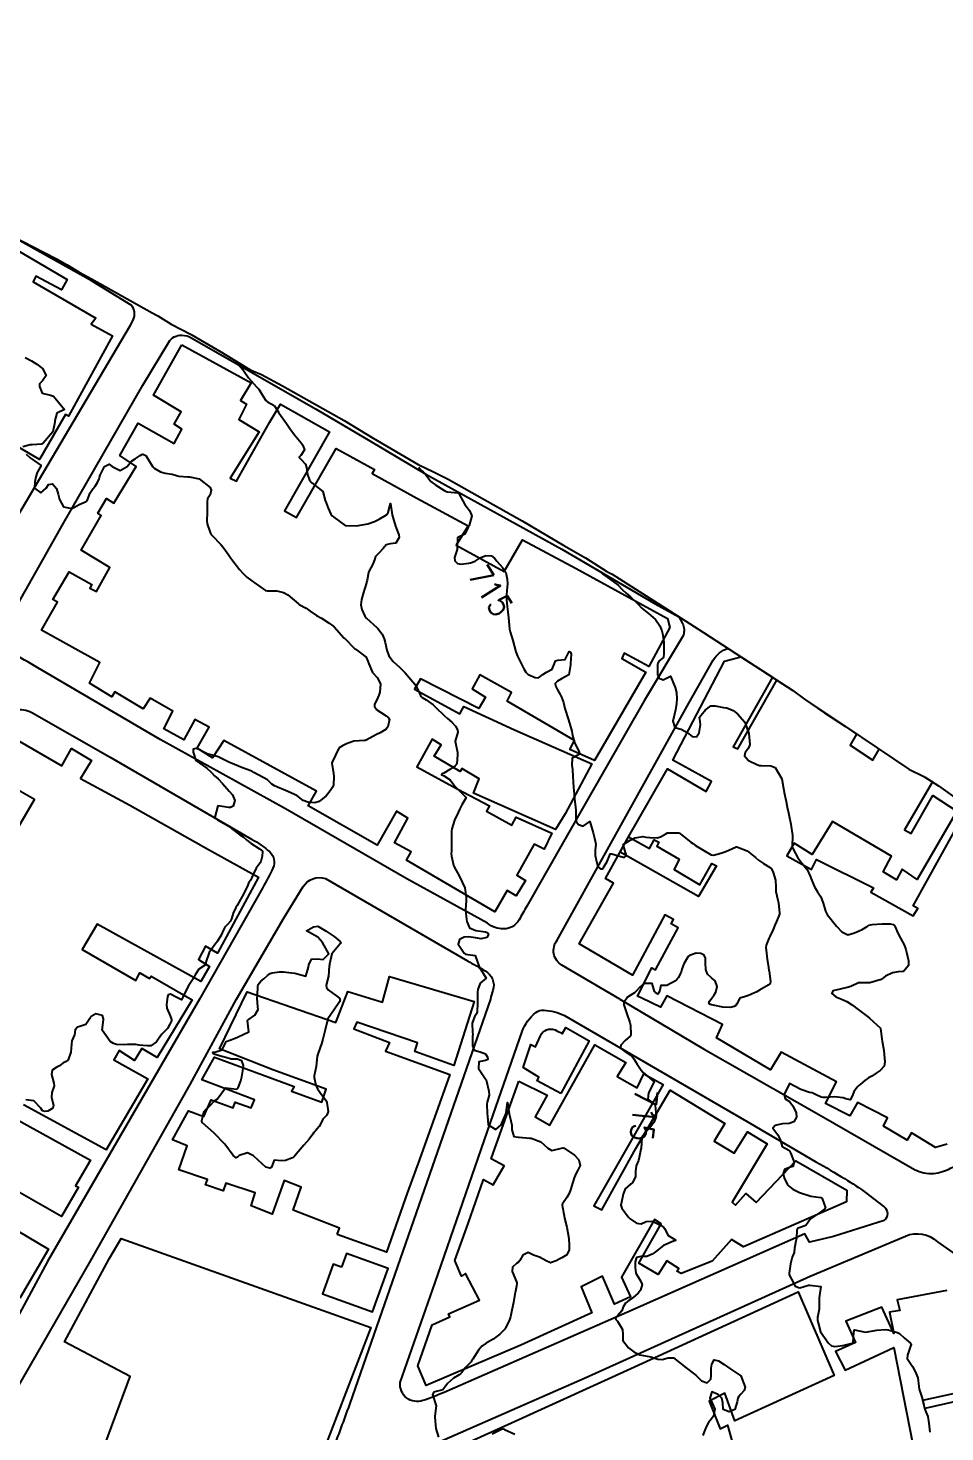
# Model space of a CAD drawing. Header units: metres. Extents: x 298520 to 308411, y 7433745 to 7450750.
# Drawn here: x 306506.3 to 306668.8, y 7435673.1 to 7435922.2 of the extents above; entities that cross this region are included whole.
import ezdxf
from ezdxf.enums import TextEntityAlignment as Align

# ---------------------------------------------------------------- set-up
doc = ezdxf.new("R2010")
doc.units = ezdxf.units.M
doc.header["$LTSCALE"] = 10
for name, color, linetype in [('Area', 45, 'Continuous'), ('Cotas', 45, 'Continuous'), ('Curvas de Nivel 1m', 11, 'Continuous'), ('Curvas de Nivel 5m', 15, 'Continuous'), ('Edificações', 30, 'Continuous'), ('Vias Primárias', 230, 'Continuous')]:
    doc.layers.add(name, color=color, linetype=linetype)
doc.styles.add('Style-STANDARD', font='STANDARD.shx')

msp = doc.modelspace()

# ---------------------------------------------------------------- linework, layer by layer
at = {"layer": 'Area'}
msp.add_polyline3d([(306500.09, 7435887.05, 721.27), (306509.01, 7435882.46, 720.81), (306511.43, 7435881.21, 717.26), (306513.19, 7435880.25, 719.62), (306515.31, 7435878.92, 716.85), (306517.48, 7435877.72, 716.87), (306528.26, 7435871.72, 716.61), (306529.29, 7435871.2, 716.63), (306531.62, 7435869.72, 716.41), (306535.16, 7435867.84, 723.99), (306536.89, 7435866.85, 723.97), (306540.42, 7435864.78, 723.87), (306545, 7435862.04, 720.22), (306545.96, 7435861.49, 716.5), (306547.67, 7435860.76, 716.54), (306551.38, 7435858.78, 716.12), (306562.31, 7435852.62, 715.74), (306567.46, 7435849.5, 715.79), (306575.44, 7435844.78, 721.74), (306578.17, 7435843.53, 715.41), (306580.78, 7435842.22, 719.04), (306593.89, 7435834.79, 714.88), (306601.24, 7435830.43, 717.99), (306605.08, 7435828.26, 716.24), (306608.92, 7435825.81, 719.19), (306609.82, 7435825.36, 719.08), (306622.75, 7435817.13, 713.85), (306626.06, 7435814.99, 713.85), (306641.9, 7435804.69, 720.99), (306643.94, 7435803.15, 713.53), (306646.29, 7435801.55, 713.69), (306651.24, 7435798.29, 719.95), (306662.47, 7435790.72, 717.9), (306665.14, 7435789.42, 717.81), (306667.7, 7435787.79, 716.6), (306671.83, 7435784.82, 716.35)], dxfattribs=at)
at = {"layer": 'Curvas de Nivel 1m', "flags": 128}
for points, elevation in [([(306505.71, 7435863.77), (306506.83, 7435863.21), (306507.82, 7435862.62), (306508.81, 7435861.85), (306509.46, 7435860.6), (306508.78, 7435859.66), (306508.28, 7435859.12), (306508.27, 7435858.62), (306508.76, 7435857.43), (306510.22, 7435857.12), (306510.75, 7435856.9), (306511.04, 7435856.58), (306512.72, 7435854.56), (306511.37, 7435853.92), (306511.01, 7435852.58), (306510.98, 7435852.29), (306510.67, 7435850.58), (306508.95, 7435848.61), (306508.8, 7435848.46), (306508.65, 7435848.4), (306506.99, 7435848.28), (306506.65, 7435848.27), (306505.34, 7435847.94)], 717), ([(306543.15, 7435863.03), (306544.35, 7435861.67), (306544.55, 7435861.31), (306545.37, 7435860.16), (306546.78, 7435858.6), (306547.2, 7435858.15), (306547.88, 7435857.01), (306548.44, 7435856.13), (306548.74, 7435855.93), (306549.88, 7435855.26), (306550.64, 7435854.1), (306550.67, 7435854.05), (306550.72, 7435853.99), (306552.07, 7435852.09), (306552.69, 7435851.2), (306553.5, 7435850.07), (306554.66, 7435848.62), (306554.9, 7435848.31), (306555.06, 7435848.05), (306555.3, 7435847.4), (306554.63, 7435846.37), (306554.44, 7435846.24), (306554.32, 7435846.06), (306554.62, 7435845.73), (306555.44, 7435844.88), (306555.69, 7435844.04), (306555.77, 7435843.21), (306556.14, 7435842.04), (306556.58, 7435841.52), (306558.55, 7435840.01), (306558.96, 7435838.43), (306559.1, 7435838), (306559.48, 7435837.04), (306559.94, 7435835.99), (306560.19, 7435835.68), (306560.5, 7435835.43), (306562.48, 7435833.96), (306564.48, 7435833.94), (306566.49, 7435834.29), (306567.68, 7435834.71), (306568.49, 7435835.09), (306569.8, 7435835.87), (306570.1, 7435836.27), (306570.53, 7435837.86), (306570.82, 7435835.86), (306570.91, 7435835.44), (306571.44, 7435833.85), (306572.01, 7435832.31), (306572.07, 7435831.84), (306571.48, 7435830.82), (306570.45, 7435830.7), (306569.74, 7435830.57), (306569.2, 7435829.88), (306568.42, 7435829.01), (306567.87, 7435828.45), (306567.69, 7435827.9), (306567.32, 7435826.98), (306566.74, 7435825.91), (306566.64, 7435825.65), (306566.37, 7435824.29), (306566.29, 7435823.91), (306566.27, 7435823.82), (306565.68, 7435821.92), (306565.4, 7435820.85), (306565.29, 7435819.93), (306565.45, 7435819.07), (306566, 7435817.91), (306566.29, 7435817.53), (306568.08, 7435815.89), (306568.26, 7435815.73), (306569.07, 7435814.7), (306569.4, 7435813.87), (306569.56, 7435813.2), (306569.86, 7435811.87), (306570.21, 7435810.87), (306571, 7435809.85), (306572.18, 7435808.76), (306573.11, 7435807.83), (306574.16, 7435806.68), (306574.82, 7435805.81), (306575.3, 7435804.97), (306575.87, 7435803.79), (306575.96, 7435803.63), (306576.12, 7435803.46), (306576.86, 7435803.04), (306578.11, 7435802.17), (306578.5, 7435801.77), (306580.08, 7435800.19), (306580.63, 7435799.74), (306581.42, 7435799.08), (306582.06, 7435798.38), (306582.42, 7435797.72), (306582.45, 7435797.32), (306582.02, 7435795.72), (306582.4, 7435793.72), (306582.42, 7435793.3), (306582.27, 7435791.72), (306582.18, 7435791.52), (306581.98, 7435791.35), (306581.02, 7435790.68), (306579.96, 7435790.03), (306579.76, 7435789.95), (306579.59, 7435789.75), (306579.95, 7435789.6), (306581.09, 7435788.88), (306581.93, 7435787.72), (306583.9, 7435785.78), (306583.94, 7435785.7), (306583.9, 7435785.6), (306583.16, 7435784.43), (306582.84, 7435783.71), (306582.55, 7435783.04), (306581.86, 7435781.72), (306581.42, 7435780.15), (306581.34, 7435779.73), (306581.32, 7435779.22), (306581.33, 7435777.73), (306581.32, 7435776.2), (306581.31, 7435775.73), (306581.35, 7435775.3), (306581.68, 7435773.72), (306581.7, 7435773.66), (306581.76, 7435773.51), (306582.75, 7435771.71), (306583.71, 7435769.7), (306583.95, 7435767.95), (306583.96, 7435767.7), (306583.94, 7435767.44), (306583.84, 7435765.7), (306584.01, 7435764.06), (306584.05, 7435763.69), (306584.52, 7435762.57), (306585.63, 7435762.13), (306587.4, 7435761.87), (306587.62, 7435761.77), (306587.78, 7435761.65), (306587.89, 7435761.38), (306587.61, 7435760.85), (306586.61, 7435760.66), (306585.61, 7435760.84), (306584.33, 7435760.97), (306583.61, 7435760.93), (306582.77, 7435760.54), (306582.54, 7435759.71), (306583.58, 7435758.08), (306583.81, 7435757.93), (306585.57, 7435757.67), (306586.27, 7435755.66), (306587.52, 7435753.65), (306586.42, 7435752.76), (306586, 7435751.67), (306585.98, 7435751.18), (306585.96, 7435749.67), (306585.93, 7435749.21), (306585.87, 7435747.67), (306585.79, 7435747.32), (306585.44, 7435746.8), (306584.99, 7435745.68), (306585.07, 7435744.01), (306585.12, 7435743.67), (306585.09, 7435743.36), (306585.05, 7435741.68), (306585.37, 7435740.87), (306586.43, 7435740.6), (306587.36, 7435740.21), (306587.75, 7435739.65), (306587.8, 7435739.2), (306587.35, 7435739.03), (306586.19, 7435738.82), (306586.16, 7435737.66), (306587.32, 7435735.87), (306587.48, 7435735.65), (306587.57, 7435735.39), (306587.98, 7435733.64), (306588.02, 7435732.89), (306587.69, 7435731.65), (306587.62, 7435731.29), (306587.69, 7435729.65), (306587.7, 7435729.17), (306587.85, 7435727.64), (306589.2, 7435726.83), (306590.18, 7435727.62), (306590.89, 7435729.27), (306591, 7435729.6), (306591.04, 7435729.8), (306591.26, 7435731.6), (306591.6, 7435729.6), (306591.69, 7435729.14), (306592.03, 7435727.59), (306592.07, 7435726.73), (306592.37, 7435725.59), (306593.19, 7435725.43), (306593.35, 7435725.42), (306595.19, 7435725.3), (306595.48, 7435725.26), (306597.18, 7435724.63), (306598.43, 7435723.52), (306599.16, 7435723.11), (306600.86, 7435723.48), (306601.06, 7435723.58), (306601.16, 7435723.57), (306601.32, 7435723.48), (306603.15, 7435722.23), (306603.92, 7435721.45), (306604.14, 7435720.44), (306603.71, 7435719.45), (306603.48, 7435719.09), (306603.1, 7435718.22), (306602.91, 7435717.65), (306602.85, 7435717.46), (306602.45, 7435716.09), (306602.22, 7435715.47), (306601.81, 7435714.72), (306601.04, 7435713.61), (306600.99, 7435713.53), (306600.98, 7435713.48), (306600.98, 7435713.41), (306601.04, 7435713), (306601.31, 7435711.48), (306601.39, 7435711.1), (306601.78, 7435709.47), (306602, 7435708.46), (306602.14, 7435707.47), (306602.22, 7435706.21), (306602.19, 7435705.47), (306601.82, 7435704.59), (306600.93, 7435704.02), (306600.55, 7435703.86), (306599.93, 7435703.49), (306598.92, 7435703.15), (306598.16, 7435703.52), (306596.93, 7435704.16), (306595.91, 7435704.51), (306594.94, 7435704.96), (306593.97, 7435704.54), (306593.46, 7435703.57), (306593.23, 7435703.27), (306592.92, 7435703.08), (306592.14, 7435702.36), (306592.1, 7435701.59), (306592.88, 7435699.8), (306592.95, 7435699.58), (306592.96, 7435699.49), (306592.87, 7435698.99), (306592.62, 7435697.82), (306592.58, 7435697.58), (306592.31, 7435696.11), (306592.21, 7435695.59), (306591.97, 7435694.43), (306591.79, 7435693.59), (306591.55, 7435692.84), (306590.94, 7435691.6), (306590.88, 7435691.5), (306590.78, 7435691.36), (306589.91, 7435690.47), (306588.75, 7435689.63), (306587.47, 7435688.91), (306586.74, 7435688.35), (306586.16, 7435687.66), (306585.11, 7435686.07), (306584.88, 7435685.68), (306584.81, 7435685.57), (306584.71, 7435685.46), (306583.8, 7435684.59), (306583.17, 7435683.7), (306582.94, 7435683.43), (306582.68, 7435683.26), (306581.71, 7435682.67), (306580.66, 7435681.72), (306579.79, 7435680.59), (306578.64, 7435680.32), (306578.2, 7435680.19), (306577.99, 7435679.76), (306578.61, 7435677.75), (306578.38, 7435675.96), (306578.38, 7435675.75), (306578.56, 7435673.75), (306579.02, 7435672.22)], 716), ([(306505.89, 7435846.64), (306506.62, 7435846), (306508.6, 7435844.61), (306507.84, 7435843.37), (306507.63, 7435842.62), (306507.44, 7435841.75), (306507.41, 7435840.62), (306508.54, 7435839.77), (306509.47, 7435840.6), (306509.87, 7435841.28), (306510.57, 7435841.39), (306511.32, 7435840.57), (306511.6, 7435839.51), (306511.8, 7435838.57), (306512.51, 7435837.31), (306514.02, 7435837.02), (306514.51, 7435837.21), (306515.34, 7435837.7), (306516.53, 7435838.23), (306516.71, 7435838.33), (306516.79, 7435838.51), (306517.25, 7435839.8), (306517.76, 7435840.5), (306518.12, 7435840.93), (306518.57, 7435841.61), (306518.83, 7435842.23), (306518.9, 7435842.49), (306519.03, 7435842.93), (306519.83, 7435844.47), (306520.61, 7435844.84), (306521.17, 7435844.45), (306522.6, 7435843.76), (306523.82, 7435844.42), (306524.61, 7435845.37), (306525.24, 7435845.78), (306526.13, 7435846.39), (306526.41, 7435846.6), (306526.63, 7435846.66), (306527.11, 7435846.39), (306527.94, 7435845.04), (306528.35, 7435844.37), (306528.6, 7435844.15), (306529.75, 7435843.51), (306530.59, 7435843.28), (306531.81, 7435843.11), (306532.59, 7435842.85), (306533, 7435842.73), (306534.59, 7435842.62), (306534.9, 7435842.61), (306536.58, 7435842.27), (306538.56, 7435840.7), (306538.75, 7435840.25), (306538.54, 7435839.43), (306538.08, 7435838.72), (306538.04, 7435838.25), (306538.03, 7435836.74), (306538, 7435836.26), (306537.94, 7435834.8), (306538.01, 7435834.25), (306538.47, 7435832.92), (306538.69, 7435832.47), (306538.86, 7435832.24), (306540.44, 7435830.61), (306540.77, 7435830.22), (306541.75, 7435828.87), (306542.23, 7435828.2), (306542.41, 7435827.95), (306543.73, 7435826.19), (306544.38, 7435825.45), (306545.04, 7435824.84), (306545.92, 7435824.16), (306546.18, 7435823.97), (306546.36, 7435823.84), (306547.35, 7435823.14), (306548.35, 7435822.47), (306548.63, 7435822.41), (306550.35, 7435822.36), (306551.56, 7435822.09), (306552.34, 7435821.65), (306554.18, 7435820.06), (306554.31, 7435819.97), (306555.56, 7435819.3), (306556.3, 7435818.76), (306557.41, 7435818.02), (306558.29, 7435817.51), (306559.62, 7435816.64), (306560.27, 7435816.2), (306560.53, 7435815.98), (306562.24, 7435814.06), (306562.34, 7435813.96), (306564.22, 7435812.08), (306564.31, 7435812.02), (306564.49, 7435811.94), (306566.2, 7435810.59), (306566.53, 7435809.91), (306566.66, 7435809.43), (306567.35, 7435807.9), (306568.16, 7435806.98), (306568.75, 7435805.88), (306568.63, 7435804.39), (306568.47, 7435803.88), (306568.11, 7435803.02), (306567.71, 7435802.29), (306567.68, 7435801.89), (306568.09, 7435801.29), (306569.73, 7435800.22), (306570.07, 7435799.98), (306570.2, 7435799.86), (306570.35, 7435799.58), (306570.06, 7435798.26), (306569.75, 7435797.86), (306568.71, 7435797.22), (306568.04, 7435796.88), (306567.38, 7435796.55), (306566.21, 7435795.91), (306566.08, 7435795.85), (306566.02, 7435795.83), (306565.93, 7435795.82), (306564.02, 7435795.69), (306562.73, 7435795.24), (306562.01, 7435794.91), (306561.44, 7435794.53), (306561.1, 7435793.97), (306560.77, 7435793.2), (306560.16, 7435791.98), (306560.14, 7435791.82), (306560.44, 7435789.98), (306560.46, 7435789.47), (306560.4, 7435787.98), (306560.29, 7435787.62), (306559.92, 7435787.09), (306559.46, 7435786.44), (306559.1, 7435785.99), (306557.89, 7435784.99), (306557.13, 7435784.78), (306555.89, 7435784.9), (306555.04, 7435785.18), (306553.9, 7435786.06), (306551.92, 7435786.98), (306550.47, 7435787.54), (306549.93, 7435787.77), (306549.48, 7435788.11), (306548.69, 7435788.87), (306547.94, 7435789.29), (306546.31, 7435790.15), (306545.96, 7435790.36), (306545.6, 7435790.52), (306543.97, 7435791.09), (306542.44, 7435791.73), (306541.98, 7435791.94), (306541.41, 7435792.21), (306539.99, 7435792.92), (306538.95, 7435793.2), (306537.99, 7435793.45), (306536.42, 7435794.27), (306536, 7435794.4), (306535.53, 7435794.28), (306535.51, 7435793.79), (306535.98, 7435792.27), (306537.96, 7435790.95), (306538.74, 7435790.24), (306539.3, 7435789.58), (306539.94, 7435789.04), (306540.75, 7435788.21), (306541.91, 7435786.84), (306542.53, 7435786.19), (306542.89, 7435785.19), (306542.63, 7435784.19), (306542.15, 7435783.93), (306541.88, 7435783.93), (306539.88, 7435784.22), (306539.36, 7435782.23), (306539.86, 7435781.73), (306540.92, 7435781.14), (306541.84, 7435780.62), (306542.35, 7435780.19), (306543.82, 7435779.12), (306544.4, 7435778.76), (306545.05, 7435778.16), (306545.8, 7435777.55), (306547.32, 7435776.6), (306547.79, 7435776.28), (306547.85, 7435776.13), (306547.77, 7435775.3), (306547.54, 7435774.36), (306547.41, 7435774.13), (306546.69, 7435773.2), (306546.2, 7435772.15), (306546.08, 7435771.81), (306545.73, 7435771.1), (306545.37, 7435770.5), (306545.2, 7435770.16), (306544.8, 7435769.26), (306544.23, 7435768.17), (306543.68, 7435767.21), (306543.31, 7435766.55), (306543.12, 7435766.19), (306542.65, 7435765.2), (306542.32, 7435764.19), (306542.12, 7435763.71), (306541.63, 7435763.21), (306541.15, 7435762.69), (306540.91, 7435762.21), (306540.51, 7435761.31), (306539.84, 7435760.22), (306539.74, 7435760.07), (306539.59, 7435759.91), (306538.36, 7435758.24), (306537.79, 7435756.48), (306537.78, 7435756.25), (306537.75, 7435756.05), (306537.55, 7435755.91), (306536.54, 7435755.26), (306535.87, 7435754.27), (306535.76, 7435754.02), (306535.52, 7435753.55), (306534.73, 7435752.28), (306534.27, 7435751.51), (306533.72, 7435750.3), (306533.47, 7435749.8), (306532.54, 7435750.31), (306531.48, 7435750.85), (306531.07, 7435750.73), (306530.96, 7435750.33), (306530.78, 7435749.01), (306530.87, 7435748.33), (306531.44, 7435746.98), (306531.71, 7435746.32), (306531.67, 7435746.08), (306531.42, 7435745.52), (306530.99, 7435744.75), (306530.57, 7435744.33), (306529.98, 7435743.75), (306529.39, 7435742.87), (306529.05, 7435742.35), (306528.05, 7435741.68), (306527.37, 7435741.65), (306525.96, 7435741.79), (306525.38, 7435741.88), (306523.89, 7435741.9), (306523.37, 7435741.83), (306521.91, 7435741.9), (306521.38, 7435742.07), (306520.83, 7435742.45), (306519.4, 7435744.46), (306519.65, 7435746.24), (306519.63, 7435746.46), (306519.44, 7435747.04), (306518.27, 7435747.31), (306517.44, 7435746.88), (306517.27, 7435746.66), (306517.2, 7435746.49), (306516.51, 7435745.41), (306515.41, 7435745.06), (306514.99, 7435744.94), (306514.63, 7435744.52), (306514.46, 7435743.59), (306514.04, 7435742.53), (306513.94, 7435741.96), (306513.86, 7435740.53), (306513.34, 7435739.17), (306513.01, 7435738.87), (306512.4, 7435738.55), (306511.8, 7435738.09), (306511.33, 7435737.89), (306510.55, 7435737.34), (306510.39, 7435736.57), (306510.82, 7435735.04), (306510.85, 7435734.56), (306510.45, 7435733.39), (306510.41, 7435732.57), (306510.75, 7435731.05), (306510.64, 7435730.57), (306509.75, 7435730.06), (306509.23, 7435729.99), (306508.79, 7435730.15), (306508.5, 7435730.59), (306507.25, 7435731.91), (306505.83, 7435732.05)], 717), ([(306607.6, 7435825.94), (306607.8, 7435825.71), (306608.14, 7435825.41), (306608.38, 7435825.22), (306608.94, 7435824.84), (306610.88, 7435823.38), (306611.62, 7435822.63), (306612.35, 7435821.96), (306613.11, 7435821.35), (306614.33, 7435820.15), (306615.09, 7435819.33), (306615.76, 7435818.77), (306616.3, 7435818.38), (306617.5, 7435817.3), (306618.28, 7435816.17), (306618.64, 7435815.29), (306618.75, 7435814.79), (306618.98, 7435813.28), (306619.02, 7435812.49), (306619.02, 7435811.28), (306618.95, 7435810.54), (306618.2, 7435809.98), (306617.93, 7435809.56), (306617.88, 7435809.29), (306617.89, 7435807.58), (306617.93, 7435807.29), (306618.17, 7435806.9), (306618.88, 7435806.57), (306620.17, 7435807.27), (306620.99, 7435805.26), (306621.25, 7435804.37), (306621.3, 7435803.25), (306621.25, 7435802.39), (306621.07, 7435801.26), (306620.87, 7435800.48), (306620.62, 7435799.26), (306620.93, 7435798.12), (306622.06, 7435797.84), (306623.11, 7435797.23), (306624.04, 7435796.53), (306624.78, 7435796.47), (306625.24, 7435797.2), (306625.48, 7435798.61), (306625.42, 7435799.2), (306625.31, 7435799.97), (306626.1, 7435800.94), (306626.24, 7435801.05), (306626.36, 7435801.19), (306627.33, 7435801.96), (306628.11, 7435801.99), (306629.56, 7435801.7), (306630.11, 7435801.62), (306630.49, 7435801.53), (306631.27, 7435801.13), (306632.09, 7435800.57), (306633.38, 7435799.11), (306634.05, 7435797.1), (306634.27, 7435795.1), (306634.02, 7435794.45), (306633.42, 7435793.69), (306633.31, 7435793.11), (306633.99, 7435792.26), (306635.52, 7435791.56), (306635.99, 7435791.4), (306636.28, 7435791.37), (306637.99, 7435791.32), (306638.73, 7435791.04), (306639.95, 7435789.03), (306640.21, 7435787.3), (306640.26, 7435787.03), (306640.34, 7435786.61), (306640.67, 7435785.02), (306640.89, 7435784.02), (306641.11, 7435783.01), (306641.25, 7435782.38), (306641.52, 7435781.01), (306641.83, 7435779), (306641.77, 7435777), (306641.81, 7435776.8), (306642.75, 7435774.99), (306643.77, 7435773.74), (306644.4, 7435772.97), (306644.96, 7435771.75), (306645.24, 7435770.97), (306645.73, 7435769.86), (306646.28, 7435768.95), (306646.83, 7435768.07), (306647.25, 7435766.94), (306647.67, 7435765.54), (306647.97, 7435764.93), (306649.64, 7435762.91), (306650.59, 7435761.86), (306651.63, 7435761.34), (306652.82, 7435761.68), (306653.63, 7435762.03), (306654.19, 7435762.3), (306655.08, 7435762.85), (306655.43, 7435763.05), (306655.65, 7435763.13), (306655.97, 7435763.16), (306657.65, 7435763.29), (306659.13, 7435763.31), (306659.65, 7435763.19), (306659.88, 7435763.02), (306660.02, 7435762.78), (306660.5, 7435761.65), (306660.96, 7435760.77), (306661.61, 7435759.58), (306661.93, 7435758.76), (306662.06, 7435758.28), (306662.38, 7435756.75), (306662.39, 7435755.92), (306661.54, 7435754.9), (306661.44, 7435754.86), (306660.56, 7435754.77), (306659.54, 7435754.59), (306658.34, 7435754), (306657.53, 7435753.45), (306655.52, 7435752.84), (306653.52, 7435752.86), (306652.19, 7435752.2), (306651.51, 7435751.99), (306650.29, 7435751.68), (306649.51, 7435751.54), (306648.98, 7435751.44), (306648.78, 7435750.92), (306649.49, 7435750.37), (306650.37, 7435750.02), (306651.48, 7435749.54), (306652.49, 7435748.87), (306653.47, 7435748.11), (306655.11, 7435746.84), (306655.45, 7435746.56), (306657.42, 7435744.81), (306657.67, 7435742.81), (306657.72, 7435742.49), (306657.99, 7435740.8), (306658.09, 7435740.09), (306658.21, 7435738.8), (306658.09, 7435738.05), (306657.34, 7435737.26), (306656.67, 7435736.82), (306655.86, 7435736.3), (306655.32, 7435735.95), (306654.67, 7435735.49), (306653.86, 7435734.85), (306653.56, 7435734.6), (306653.3, 7435734.33), (306652.69, 7435733.47), (306652.47, 7435732.87), (306652.05, 7435732.1), (306651.28, 7435732.26), (306650.8, 7435732.41), (306649.28, 7435732.59), (306647.72, 7435732.49), (306647.28, 7435732.46), (306646.88, 7435732.54), (306646.03, 7435732.95), (306645.53, 7435733.2), (306645.29, 7435733.29), (306644.86, 7435733.39), (306643.29, 7435733.9), (306641.3, 7435735), (306640.35, 7435733.01), (306640.52, 7435732.26), (306641.27, 7435731.77), (306641.9, 7435730.99), (306642.45, 7435729.78), (306642.55, 7435728.99), (306642.06, 7435728.16), (306641.22, 7435727.88), (306640.03, 7435727.83), (306639.22, 7435727.66), (306638.74, 7435727.51), (306638.32, 7435727.04), (306639.2, 7435725.86), (306639.61, 7435725.02), (306639.98, 7435723.82), (306641.16, 7435723.12), (306641.3, 7435723), (306641.49, 7435722.67), (306642.14, 7435720.99), (306641.85, 7435720.27), (306641.13, 7435720.01), (306640.42, 7435719.71), (306640.14, 7435719.01), (306640.34, 7435718.25), (306640.92, 7435717), (306641.09, 7435716.79), (306641.87, 7435716.2), (306643.07, 7435715.61), (306645.06, 7435714.96), (306646.84, 7435714.72), (306647.06, 7435714.55), (306647.67, 7435712.92), (306647.41, 7435712.55), (306647.04, 7435712.33), (306645.02, 7435710.96), (306644.21, 7435709.77), (306643, 7435709.36), (306642.72, 7435709.26), (306642.59, 7435708.98), (306642.51, 7435707.45), (306642.41, 7435706.99), (306642.2, 7435705.75), (306642.1, 7435704.99), (306641.79, 7435704.14), (306641.49, 7435702.99), (306641.2, 7435701.3), (306641.25, 7435701), (306641.62, 7435700.27), (306642.29, 7435698.99), (306642.74, 7435698.85), (306642.87, 7435698.8), (306643.1, 7435698.74), (306643.87, 7435698.97), (306644.67, 7435699.17), (306644.88, 7435699.16), (306646.87, 7435698.93), (306646.53, 7435696.93), (306646.55, 7435696.64), (306646.55, 7435694.93), (306646.28, 7435693.47), (306646.26, 7435692.94), (306646.35, 7435692.49), (306646.78, 7435690.93), (306648.22, 7435688.92), (306648.75, 7435688.41), (306649.34, 7435688.31), (306650.75, 7435688.5), (306652.4, 7435688.87), (306652.57, 7435689.05), (306652.67, 7435690.86), (306652.79, 7435691.26), (306654.78, 7435690.84), (306656.79, 7435691.18), (306658.24, 7435691.35), (306658.79, 7435691.28), (306660.44, 7435690.77), (306660.78, 7435690.59), (306661.71, 7435689.81), (306662.75, 7435688.88), (306662.84, 7435688.74), (306662.85, 7435688.64), (306662.75, 7435688.34), (306662.24, 7435686.75), (306662.18, 7435686.2), (306662.72, 7435685.29), (306663.08, 7435684.74), (306663.56, 7435683.88), (306664.04, 7435682.73), (306664.21, 7435681.18), (306664.26, 7435680.72), (306664.65, 7435679.68), (306664.96, 7435678.72), (306665.25, 7435677.34), (306665.49, 7435676.71), (306665.8, 7435675.9), (306666, 7435674.7), (306666.16, 7435673.1)], 714), ([(306588.55, 7435672.81), (306590.23, 7435673.61), (306590.49, 7435673.67), (306590.56, 7435673.67), (306590.76, 7435673.6), (306592.55, 7435672.74)], 716)]:
    msp.add_lwpolyline(points, dxfattribs=dict(at, elevation=elevation))
at = {"layer": 'Curvas de Nivel 1m', "elevation": 717, "flags": 128}
msp.add_lwpolyline([(306557.63, 7435762.86), (306559.12, 7435762), (306559.62, 7435761.65), (306560.54, 7435761.04), (306561.6, 7435760.17), (306561.71, 7435759.96), (306561.7, 7435759.85), (306561.59, 7435759.73), (306560.13, 7435757.98), (306559.73, 7435756.17), (306559.69, 7435755.99), (306559.67, 7435755.87), (306559.52, 7435753.99), (306559.1, 7435752.4), (306559.2, 7435751.99), (306559.5, 7435751.62), (306561, 7435750.44), (306561.47, 7435750.09), (306561.56, 7435749.96), (306561.57, 7435749.86), (306561.47, 7435749.49), (306560.45, 7435747.98), (306559.44, 7435746.45), (306559.34, 7435746.09), (306559.31, 7435745.99), (306558.91, 7435744.49), (306558.8, 7435744), (306558.54, 7435742.85), (306558.28, 7435742), (306558.05, 7435741.33), (306557.58, 7435740.01), (306557.53, 7435739.83), (306557.33, 7435738.01), (306556.98, 7435736.35), (306556.98, 7435736.01), (306557.29, 7435734.65), (306557.58, 7435734.01), (306558.27, 7435733), (306559.08, 7435731.99), (306559.26, 7435731.62), (306559.5, 7435729.99), (306559.23, 7435729.38), (306558.54, 7435728.67), (306558.22, 7435728), (306557.87, 7435727.34), (306557.2, 7435726.55), (306556.93, 7435726.28), (306556.75, 7435726.01), (306556.1, 7435725.1), (306555.16, 7435724.03), (306553.48, 7435722.05), (306553.31, 7435721.89), (306553.14, 7435721.79), (306551.9, 7435721.3), (306551.13, 7435721.24), (306549.87, 7435721.36), (306549.42, 7435720.11), (306549.11, 7435719.92), (306548.44, 7435720.12), (306547.13, 7435721.28), (306546.21, 7435722.14), (306545.15, 7435722.65), (306543.67, 7435722.17), (306543.39, 7435721.92), (306543.14, 7435721.77), (306542.64, 7435722.19), (306541.16, 7435724.2), (306539.19, 7435726.23), (306537.21, 7435727.98), (306537.07, 7435728.25), (306537.06, 7435728.41), (306537.22, 7435729.14), (306537.49, 7435729.99), (306537.68, 7435730.25), (306538.48, 7435731), (306539.26, 7435731.86), (306539.46, 7435732.03), (306539.78, 7435732.22), (306541.28, 7435734.2), (306543.28, 7435733.98), (306543.5, 7435734.18), (306544, 7435735.47), (306544.18, 7435736.17), (306544.35, 7435737.19), (306544.43, 7435738.16), (306544.16, 7435738.98), (306543.34, 7435739.31), (306542.24, 7435739.29), (306541.35, 7435739.56), (306540.87, 7435739.73), (306539.35, 7435740.12), (306539.13, 7435740.23), (306539.03, 7435740.56), (306539.36, 7435740.54), (306540.65, 7435740.92), (306541.29, 7435742.2), (306541.39, 7435742.44), (306542.71, 7435742.87), (306543.39, 7435743.21), (306545.4, 7435744.15), (306545.15, 7435746.15), (306545.44, 7435746.4), (306546.49, 7435747.09), (306547.03, 7435748.13), (306547.02, 7435748.57), (306546.86, 7435750.14), (306546.92, 7435750.69), (306547, 7435752.14), (306547.08, 7435752.56), (306547.51, 7435753.12), (306548.07, 7435753.57), (306548.73, 7435754.12), (306549.18, 7435754.46), (306549.53, 7435754.58), (306550.85, 7435754.77), (306551.53, 7435754.79), (306552.99, 7435754.61), (306553.53, 7435754.54), (306555.52, 7435754.03), (306555.98, 7435755.59), (306556.07, 7435756.02), (306556.54, 7435757.04), (306557.56, 7435757.09), (306558.57, 7435756.99), (306559.57, 7435757.99), (306558.46, 7435760), (306557.61, 7435760.91), (306555.62, 7435762.03), (306556.88, 7435762.77)], close=True, dxfattribs=at)
at = {"layer": 'Curvas de Nivel 5m', "elevation": 715, "flags": 128}
msp.add_lwpolyline([(306575.54, 7435844.34), (306575.89, 7435843.8), (306576.3, 7435843.5), (306576.6, 7435843.2), (306577.7, 7435841.78), (306578.57, 7435841.11), (306580.18, 7435840.13), (306580.56, 7435839.98), (306582.5, 7435839.77), (306582.62, 7435839.72), (306582.73, 7435839.54), (306583.71, 7435837.71), (306584.52, 7435836.65), (306584.93, 7435835.69), (306584.49, 7435833.99), (306584.36, 7435833.82), (306584.29, 7435833.7), (306583.73, 7435832.45), (306582.46, 7435831.84), (306582.39, 7435831.79), (306582.38, 7435831.72), (306582.36, 7435829.8), (306582.34, 7435829.72), (306581.85, 7435828.29), (306581.95, 7435827.72), (306582.41, 7435827.23), (306583.02, 7435827.09), (306584.41, 7435827.29), (306584.74, 7435827.36), (306585.57, 7435827.68), (306586.42, 7435828.24), (306587.41, 7435828.68), (306588.42, 7435828.62), (306588.99, 7435828.21), (306589.4, 7435827.64), (306590.4, 7435826.5), (306590.97, 7435825.62), (306591.22, 7435824.47), (306591.26, 7435823.62), (306591.18, 7435822.44), (306591.11, 7435821.62), (306591.12, 7435820.83), (306591.24, 7435819.62), (306591.35, 7435818.66), (306591.46, 7435817.61), (306591.57, 7435816.31), (306591.65, 7435815.61), (306591.76, 7435815.11), (306592.24, 7435813.6), (306592.73, 7435811.59), (306593.02, 7435810.78), (306593.63, 7435809.59), (306593.83, 7435809.23), (306594.18, 7435808.53), (306594.53, 7435807.93), (306594.97, 7435807.57), (306596.16, 7435806.99), (306596.78, 7435806.93), (306597.52, 7435807.54), (306598.18, 7435807.96), (306599.19, 7435808.51), (306599.59, 7435809.52), (306599.77, 7435809.95), (306600.2, 7435810.11), (306601.49, 7435810.21), (306602.13, 7435811.48), (306602.22, 7435811.61), (306602.46, 7435811.48), (306602.55, 7435811.15), (306602.45, 7435809.48), (306602.42, 7435809.25), (306602.17, 7435807.48), (306600.88, 7435806.78), (306600.16, 7435806.33), (306599.7, 7435805.96), (306599.78, 7435805.51), (306600.14, 7435804.8), (306600.62, 7435803.99), (306600.88, 7435803.5), (306601.18, 7435802.56), (306601.46, 7435801.49), (306602.07, 7435799.48), (306602.67, 7435797.47), (306602.82, 7435796.69), (306603.13, 7435795.47), (306604.01, 7435793.76), (306604.11, 7435793.56), (306604.1, 7435793.46), (306604, 7435793.33), (306602.77, 7435792.7), (306602.69, 7435791.47), (306602.78, 7435790.66), (306602.89, 7435789.47), (306602.94, 7435788.47), (306602.98, 7435787.47), (306603.07, 7435786.31), (306603.14, 7435785.47), (306603.33, 7435784.02), (306603.4, 7435783.46), (306603.38, 7435781.95), (306603.45, 7435781.46), (306603.85, 7435780.9), (306604.68, 7435780.61), (306605.86, 7435781.43), (306606.45, 7435779.42), (306606.72, 7435778.52), (306606.93, 7435777.42), (306606.85, 7435776.37), (306606.85, 7435775.42), (306607.09, 7435774.1), (306607.27, 7435773.41), (306607.76, 7435773.04), (306608.1, 7435773.07), (306608.38, 7435773.4), (306608.91, 7435774.26), (306609.35, 7435775.39), (306609.47, 7435775.72), (306609.79, 7435775.72), (306610.95, 7435775.37), (306611.59, 7435775.17), (306611.78, 7435775.13), (306612, 7435775.14), (306612.4, 7435775.35), (306611.81, 7435777.36), (306613.04, 7435778.13), (306613.83, 7435778.56), (306615.29, 7435778.78), (306615.83, 7435778.66), (306616.49, 7435778.64), (306617.83, 7435778.59), (306618.4, 7435778.71), (306619.33, 7435779.27), (306619.67, 7435779.44), (306619.84, 7435779.46), (306621.65, 7435779.42), (306621.83, 7435779.38), (306622.04, 7435779.24), (306623.82, 7435777.75), (306624.13, 7435777.53), (306624.64, 7435777.21), (306625.8, 7435776.47), (306627.41, 7435775.56), (306627.79, 7435775.49), (306629.13, 7435775.82), (306629.8, 7435776.07), (306630.55, 7435776.39), (306631.81, 7435776.94), (306631.97, 7435776.95), (306633.8, 7435776.26), (306635.24, 7435775.09), (306635.78, 7435774.61), (306636.69, 7435773.99), (306637.77, 7435773.37), (306638.11, 7435773.05), (306638.39, 7435772.41), (306638.78, 7435771.04), (306638.89, 7435769.87), (306638.89, 7435769.04), (306639.21, 7435767.52), (306639.32, 7435767.03), (306639.53, 7435765.17), (306639.51, 7435765.03), (306638.98, 7435763.7), (306638.71, 7435763.04), (306638.37, 7435762.31), (306637.78, 7435761.05), (306637.73, 7435760.94), (306637.62, 7435760.72), (306637.14, 7435759.52), (306637.09, 7435759.06), (306637.13, 7435758.6), (306637.32, 7435757.05), (306637.55, 7435755.56), (306637.64, 7435755.05), (306637.66, 7435754.93), (306637.92, 7435753.05), (306637.83, 7435752.74), (306637.52, 7435752.44), (306635.97, 7435751.53), (306635.5, 7435751.23), (306635.4, 7435751.18), (306635.09, 7435751.08), (306634, 7435750.59), (306633.49, 7435750.4), (306632.48, 7435750.11), (306631.97, 7435749.12), (306631.77, 7435748.81), (306631.47, 7435748.64), (306630.81, 7435748.47), (306629.47, 7435748.49), (306627.76, 7435748.87), (306627.47, 7435748.95), (306627.29, 7435748.99), (306627, 7435749.18), (306627.08, 7435749.58), (306627.49, 7435750.12), (306627.95, 7435750.71), (306628.22, 7435751.16), (306628.47, 7435752.2), (306628.1, 7435753.16), (306627.53, 7435753.66), (306626.72, 7435754.36), (306626.47, 7435755.19), (306626.38, 7435756.37), (306626.37, 7435757.19), (306626.13, 7435757.74), (306625.58, 7435758.05), (306624.72, 7435758.07), (306623.58, 7435757.71), (306623.32, 7435757.48), (306623.14, 7435757.22), (306622.56, 7435756.23), (306622.19, 7435755.23), (306622.05, 7435754.72), (306621.53, 7435753.7), (306621.18, 7435753.25), (306619.51, 7435752.34), (306618.45, 7435752.35), (306618.25, 7435751.28), (306617.94, 7435750.84), (306617.5, 7435751.05), (306617.36, 7435751.29), (306616.94, 7435752.73), (306615.52, 7435752.72), (306614.76, 7435752.08), (306614.12, 7435751.33), (306613.78, 7435751.06), (306613.5, 7435750.91), (306612.53, 7435750.31), (306611.88, 7435749.36), (306611.89, 7435748.94), (306612.45, 7435747.35), (306613, 7435745.77), (306613.09, 7435745.34), (306613.15, 7435743.6), (306613.04, 7435743.34), (306612.14, 7435742.61), (306611.39, 7435741.76), (306611.3, 7435741.36), (306611.38, 7435741.19), (306612.06, 7435740.67), (306613.36, 7435739.74), (306613.7, 7435739.34), (306614.29, 7435738.39), (306614.98, 7435737.32), (306615.33, 7435736.93), (306617.3, 7435735.29), (306616.3, 7435733.3), (306616.19, 7435732.22), (306617.26, 7435731.39), (306617.39, 7435731.29), (306617.47, 7435731.08), (306617.63, 7435729.29), (306617.61, 7435728.91), (306617.22, 7435728.04), (306616.66, 7435727.3), (306615.2, 7435725.67), (306615.1, 7435725.41), (306615.1, 7435725.32), (306614.97, 7435723.52), (306614.93, 7435723.32), (306614.65, 7435721.82), (306614.5, 7435721.33), (306614.09, 7435720.37), (306613.99, 7435719.33), (306613.95, 7435718.49), (306613.43, 7435717.34), (306613.25, 7435717.18), (306613.09, 7435717.08), (306612.17, 7435716.26), (306611.79, 7435715.35), (306611.65, 7435714.76), (306611.38, 7435713.36), (306611.56, 7435712.83), (306612.67, 7435711.34), (306613.02, 7435710.97), (306614.17, 7435710.17), (306615, 7435710.06), (306615.85, 7435710.47), (306617.01, 7435710.53), (306618.5, 7435709.77), (306619, 7435709.41), (306619.1, 7435709.27), (306619.75, 7435708.03), (306620.97, 7435707.3), (306621.05, 7435707.24), (306621.07, 7435707.14), (306620.97, 7435707.06), (306620.71, 7435706.99), (306618.96, 7435706.22), (306618.41, 7435705.83), (306617.76, 7435705.28), (306617.29, 7435704.94), (306616.94, 7435704.7), (306615.97, 7435704.27), (306614.94, 7435704.25), (306614.15, 7435704.11), (306613.91, 7435703.33), (306613.89, 7435702.35), (306614.05, 7435701.33), (306614.88, 7435699.98), (306615.17, 7435699.32), (306614.86, 7435698.28), (306614.42, 7435697.76), (306613.97, 7435697.33), (306613.34, 7435696.84), (306612.84, 7435696.53), (306612.2, 7435695.99), (306611.8, 7435695.35), (306611.53, 7435694.64), (306610.81, 7435693.75), (306610.58, 7435693.59), (306610.39, 7435693.37), (306610.51, 7435693.08), (306610.8, 7435692.79), (306611.68, 7435691.35), (306611.71, 7435690.41), (306611.72, 7435689.35), (306612.74, 7435688.04), (306613.7, 7435687.33), (306614.73, 7435686.85), (306616.03, 7435686.61), (306616.72, 7435686.48), (306617.94, 7435686.06), (306618.72, 7435685.97), (306619.77, 7435686.3), (306620.72, 7435686.28), (306622.08, 7435685.23), (306622.7, 7435684.68), (306624.68, 7435683.2), (306625.71, 7435682.22), (306626.67, 7435681.85), (306627.34, 7435682.5), (306627.39, 7435683.16), (306627.37, 7435684.49), (306627.5, 7435685.16), (306627.94, 7435685.94), (306628.72, 7435685.78), (306629.71, 7435685.14), (306630.7, 7435684.43), (306632.68, 7435683.1), (306633.44, 7435681.09), (306633.23, 7435680.52), (306632.64, 7435679.87), (306632.3, 7435679.44), (306632.13, 7435679.11), (306632.03, 7435678.51), (306631.61, 7435677.11), (306630.61, 7435676.73), (306629.53, 7435677.14), (306629.46, 7435678.31), (306629.28, 7435679.14), (306628.64, 7435679.81), (306627.53, 7435680.28), (306627.15, 7435679.16), (306627.66, 7435678.12), (306628.05, 7435677.16), (306627.81, 7435675.95), (306627.22, 7435675.16), (306626.94, 7435674.81), (306626.58, 7435674.15), (306626.28, 7435673.46), (306626.17, 7435673.18), (306625.91, 7435672.53)], dxfattribs=at)
at = {"layer": 'Edificações'}
for points in [[(306502.74, 7435883.79), (306513.19, 7435877.62), (306512.15, 7435875.8), (306507.65, 7435878.23), (306507.18, 7435877.19), (306518.26, 7435870.77), (306517.46, 7435869.69), (306521.25, 7435867.63), (306513.39, 7435853.35), (306512.87, 7435853.69), (306508.28, 7435845.68), (306490.94, 7435855.88)], [(306669.23, 7435724.18), (306667.2, 7435723.62), (306662.94, 7435726.21), (306662.18, 7435724.89), (306657.97, 7435727.41), (306658.65, 7435728.89), (306653.32, 7435731.58), (306651.96, 7435729.21), (306647.67, 7435731.45), (306649.6, 7435735.26), (306639.8, 7435740.56), (306637.92, 7435737.4), (306628.33, 7435743.09), (306629.38, 7435745.42), (306619.52, 7435750.54), (306618.4, 7435748.5), (306615.07, 7435750.1), (306614.32, 7435750.47), (306616.89, 7435755.49), (306617.52, 7435755.14), (306621.53, 7435762.57), (306620.29, 7435763.29), (306620.71, 7435764.09), (306619.15, 7435764.92), (306613.42, 7435754.2), (306603.98, 7435759.75), (306610.06, 7435770.52), (306608.68, 7435771.37), (306612.74, 7435778.73), (306616.45, 7435776.67), (306617.31, 7435778.2), (306618.09, 7435777.78), (306617.74, 7435777.07), (306621.7, 7435774.8), (306620.83, 7435772.93), (306625.39, 7435770.2), (306627.52, 7435773.99), (306628.32, 7435773.57), (306625.14, 7435768.15), (306611.25, 7435776.04), (306612.74, 7435778.73), (306616.4, 7435785.12), (306619.66, 7435790.78), (306626.53, 7435786.76), (306627.45, 7435788.54), (306620.58, 7435792.35), (306629.75, 7435809.92), (306632.67, 7435810.69), (306638.26, 7435807.06), (306631.28, 7435794.72), (306632.15, 7435794.34), (306639.04, 7435806.55), (306641.9, 7435804.69), (306643.94, 7435803.15), (306647.49, 7435800.76), (306651.24, 7435798.29), (306653.19, 7435796.97), (306652.05, 7435795.02), (306656.06, 7435792.37), (306657.18, 7435794.29), (306662.47, 7435790.72), (306665.14, 7435789.42), (306666.64, 7435788.47), (306661.71, 7435779.96), (306662.84, 7435779.31), (306666.69, 7435786.08), (306670.94, 7435783.32), (306663.9, 7435771.18), (306661.25, 7435772.98), (306660.26, 7435771.11), (306657.92, 7435772.5), (306659.38, 7435775.29), (306648.9, 7435781.47), (306645.28, 7435775.63), (306642.1, 7435777.64), (306640.8, 7435775.39), (306645.17, 7435772.93), (306646.1, 7435774.7), (306656.19, 7435769.71), (306655.71, 7435768.92), (306663.2, 7435764.72), (306664.05, 7435766.01), (306663.23, 7435766.49), (306672.89, 7435783.99)], [(306502.57, 7435796.98), (306512.24, 7435791.31), (306513.98, 7435794.4), (306517.5, 7435792.26), (306515.56, 7435789.07), (306524.31, 7435784.38), (306538.26, 7435776.5), (306547.13, 7435771.56), (306539.85, 7435758.11), (306537.69, 7435759.36), (306536.49, 7435756.97), (306538.42, 7435755.71), (306536.86, 7435753.04), (306518.5, 7435763.25), (306515.83, 7435758.72), (306525.37, 7435753.23), (306526.08, 7435754.58), (306527.81, 7435753.6), (306528.08, 7435754.04), (306535.38, 7435749.84), (306529.17, 7435739.61), (306526.4, 7435741.21), (306525.14, 7435739.08), (306522.42, 7435740.8), (306521.48, 7435739.16), (306527.48, 7435735.77), (306520.09, 7435723.21), (306505.46, 7435731.18)], [(306503.38, 7435778.42), (306507.38, 7435785.39), (306504.47, 7435787.03)], [(306503.84, 7435728.83), (306517.34, 7435721.34), (306514.67, 7435716.81), (306515.17, 7435716.57), (306512.2, 7435711.38), (306496.79, 7435720.15)], [(306504.22, 7435708.95), (306509.86, 7435705.59), (306504.81, 7435696.88)], [(306519.1, 7435668.79), (306524.33, 7435683), (306512.71, 7435689.16), (306520.65, 7435703.85), (306522.76, 7435707.49), (306567.03, 7435691.7), (306556.79, 7435665.04)], [(306561.86, 7435702.41), (306560.38, 7435702.93), (306558.49, 7435697.63), (306559.97, 7435697.1), (306567.36, 7435694.46), (306570.1, 7435702.16), (306562.71, 7435704.79), (306561.86, 7435702.41)], [(306565.01, 7435662.59), (306592.61, 7435675.06), (306613.8, 7435684.7), (306642.82, 7435698.01), (306649.19, 7435683.14), (306631.61, 7435675.12), (306629.8, 7435680), (306627.06, 7435678.63), (306628.98, 7435673.69), (306630.32, 7435674.34), (306631.29, 7435670.73)], [(306669.17, 7435698.24), (306660.38, 7435696.56), (306660.85, 7435694.67), (306659.04, 7435694.38), (306659.8, 7435690.63), (306657.65, 7435695.3), (306651.28, 7435692.8), (306652.99, 7435689.02), (306649.47, 7435687.44), (306651.18, 7435684.12), (306659.78, 7435688.12), (306665.94, 7435656.74)], [(306676.81, 7435679.9), (306665.26, 7435677.29), (306664.95, 7435678.78), (306678.2, 7435681.69)]]:
    msp.add_lwpolyline(points, dxfattribs=at)
for points in [[(306533.52, 7435866.03), (306545.83, 7435859.3), (306543.94, 7435856.18), (306545, 7435855.52), (306543.64, 7435852.79), (306547.22, 7435850.62), (306542.08, 7435842.4), (306543.24, 7435841.84), (306549.05, 7435852.28), (306551.01, 7435855.51), (306559.71, 7435850.59), (306551.74, 7435836.56), (306553.87, 7435835.37), (306560.87, 7435847.64), (306567.68, 7435843.91), (306567.28, 7435843.22), (306575.18, 7435838.81), (306584.31, 7435833.93), (306582.19, 7435830.5), (306590.71, 7435825.83), (306593.91, 7435831.46), (306603.46, 7435826.34), (306619.64, 7435817.48), (306620.04, 7435815.91), (306616.34, 7435808.94), (306611.94, 7435811.33), (306611.54, 7435810.4), (306615.81, 7435807.93), (306606.73, 7435792.29), (306602.33, 7435794.25), (306603.16, 7435795.82), (306591.24, 7435802.79), (306591.98, 7435804.36), (306586.37, 7435807.49), (306585.03, 7435805), (306587.4, 7435803.5), (306586.2, 7435801.49), (306575.86, 7435806.79), (306574.79, 7435804.92), (306582.83, 7435800.59), (306583.56, 7435801.89), (306592.54, 7435797.72), (306606.22, 7435791.71), (306601.49, 7435782.84), (306599.79, 7435780.02), (306585.23, 7435786.51), (306586.23, 7435789.01), (306583.16, 7435790.87), (306582.86, 7435790.31), (306578.29, 7435793.07), (306579.49, 7435795.07), (306577.92, 7435796.04), (306575.19, 7435791.17), (306582.23, 7435787.34), (306588.1, 7435784.23), (306587.57, 7435783.27), (306592.04, 7435780.79), (306592.81, 7435782.23), (306599.15, 7435779.39), (306597.78, 7435776.55), (306596.01, 7435777.42), (306592.91, 7435771.91), (306594.44, 7435770.98), (306592.84, 7435768.24), (306591.24, 7435769.24), (306589, 7435765.44), (306573.39, 7435774.58), (306574.22, 7435776.09), (306571.21, 7435777.65), (306573.58, 7435782.07), (306571.58, 7435783.3), (306568.14, 7435777.26), (306555.93, 7435784.24), (306557.39, 7435786.83), (306540.94, 7435795.84), (306538.93, 7435792.78), (306536.26, 7435794.48), (306538.36, 7435798.21), (306535.83, 7435799.55), (306533.89, 7435795.95), (306530.35, 7435797.92), (306531.92, 7435801.02), (306527.92, 7435803.35), (306526.68, 7435801.43), (306521.61, 7435804.49), (306521.08, 7435803.59), (306517.13, 7435806.01), (306519, 7435809.67), (306508.66, 7435815.38), (306511.46, 7435820.39), (306510.63, 7435820.86), (306513.56, 7435825.75), (306517.57, 7435823.52), (306517.2, 7435822.85), (306518.37, 7435822.26), (306520.74, 7435826.55), (306515.66, 7435829.63), (306519.2, 7435835.77), (306518.6, 7435836.14), (306520.14, 7435838.77), (306521.44, 7435837.94), (306525.44, 7435844.42), (306522.54, 7435846.38), (306525.78, 7435852.16), (306532.15, 7435848.53), (306533.52, 7435851.06), (306532.15, 7435851.93), (306533.38, 7435854.16), (306528.51, 7435857.1)], [(306561.06, 7435708.17), (306561.49, 7435709.3), (306553.25, 7435712.49), (306554.71, 7435716.57), (306551.68, 7435717.76), (306549.55, 7435711.79), (306545.79, 7435713.25), (306546.51, 7435715.55), (306541.33, 7435717.27), (306540.82, 7435715.95), (306537.71, 7435716.98), (306538.09, 7435717.92), (306533, 7435719.68), (306534.46, 7435723.89), (306531.87, 7435724.96), (306534.71, 7435730.14), (306537.43, 7435729.11), (306538.73, 7435732.08), (306542.65, 7435730.63), (306543, 7435731.65), (306545.79, 7435730.65), (306546.38, 7435732.08), (306537.06, 7435735.62), (306539.3, 7435739.67), (306553.44, 7435734.42), (306552.98, 7435733.61), (306558.37, 7435731.66), (306559.1, 7435733.99), (306549.68, 7435737.37), (306540.2, 7435741.15), (306545.1, 7435751.24), (306560.85, 7435745.79), (306562.97, 7435751.31), (306569.13, 7435749.41), (306570.37, 7435753.94), (306585.37, 7435749.51), (306581.77, 7435738.16), (306574.86, 7435740.63), (306575.33, 7435742.2), (306564.54, 7435745.87), (306564.05, 7435744.67), (306570.34, 7435742.25), (306569.65, 7435740.69), (306581.05, 7435736.57), (306575.69, 7435721.47), (306573.47, 7435715.53), (306569.81, 7435705.06)], [(306593.29, 7435735.4), (306598.33, 7435732.88), (306596.17, 7435729.07), (306598.78, 7435727.58), (306606.78, 7435741.82), (306612.27, 7435738.72), (306610.74, 7435736.21), (306614.25, 7435734.23), (306615.46, 7435736.7), (306618.88, 7435734.79), (306606.58, 7435713.27), (306608.03, 7435712.55), (306614.03, 7435723.42), (306620.11, 7435733.8), (306629.82, 7435727.9), (306627.92, 7435724.73), (306631.47, 7435722.6), (306633.81, 7435726.41), (306637.35, 7435724.29), (306631.12, 7435713.89), (306631.72, 7435713.38), (306633.55, 7435715.43), (306635.35, 7435713.86), (306642.42, 7435721.24), (306651.46, 7435716.02), (306651.39, 7435713.99), (306633.14, 7435705.98), (306631.02, 7435707.28), (306627.6, 7435703.44), (306622.05, 7435701.27), (306621.32, 7435701.68), (306621.68, 7435702.16), (306619.52, 7435703.48), (306617.99, 7435701.1), (306614.55, 7435703.09), (306618.5, 7435710.07), (306617.37, 7435710.82), (306611.49, 7435700.62), (306613.11, 7435697.09), (306610.24, 7435695.81), (306608.12, 7435700.76), (306604.32, 7435698.88), (306606.26, 7435694.27), (306593.62, 7435688.53), (306584.92, 7435684.79), (306576.85, 7435681.36), (306575.4, 7435684.87), (306577.9, 7435692.14), (306581.05, 7435693.56), (306580.83, 7435694.08), (306586.28, 7435696.51), (306583.85, 7435701.27), (306583.1, 7435700.8), (306581.93, 7435703.59), (306584.31, 7435710.14), (306587.02, 7435717.91), (306588.72, 7435716.98), (306590.67, 7435720.37), (306588.36, 7435721.63)]]:
    msp.add_lwpolyline(points, close=True, dxfattribs=at)
msp.add_lwpolyline([(306600.75, 7435733.21), (306596.52, 7435735.43), (306596.85, 7435736.12), (306594.05, 7435737.83), (306595.43, 7435741.88), (306596.22, 7435741.46), (306597.12, 7435743.45, -0.404259), (306599.7, 7435744.47, -0.040101), (306600.99, 7435743.81), (306601.65, 7435744.89), (306605.76, 7435742.52)], format="xyb", close=True, dxfattribs=at)
at = {"layer": 'Vias Primárias'}
for points in [[(306435.36, 7435922.24, 0.194501), (306433.03, 7435920.6, 0.015474), (306430.57, 7435916.51), (306415.36, 7435889.4), (306404.34, 7435870.84, 0.377261), (306405.02, 7435867.85, 0.032067), (306406.86, 7435866.7), (306417.15, 7435861.13), (306441.63, 7435847.02), (306465.34, 7435833.22), (306491.03, 7435818.22, 0.395728), (306495.65, 7435819.74), (306503.47, 7435834.09), (306524.39, 7435869.51), (306524.87, 7435870.44, 0.307742), (306524.55, 7435873.07), (306517.52, 7435877.4), (306501.28, 7435886.44)], [(306611.18, 7435749.95), (306600.94, 7435755.95, -0.451012), (306600.07, 7435760.4), (306609.59, 7435777.54), (306623.46, 7435802.46), (306627.76, 7435810.1, -0.199028), (306630.4, 7435812.17, -0.136886)], [(306402.18, 7435749.95), (306398.07, 7435742.01), (306437.82, 7435718.52), (306479.86, 7435693.74), (306503.49, 7435679.46), (306517.39, 7435703.55), (306534.97, 7435734.79), (306543.19, 7435749.95), (306551.67, 7435764.45), (306555.02, 7435769.9, -0.346168), (306558.97, 7435771.36), (306584.21, 7435756.73, 0.005103), (306587.3, 7435754.98, -0.35767), (306588.69, 7435751.5, 0.013716), (306588.24, 7435749.95), (306563.79, 7435679.57, -0.00894), (306560.74, 7435671.29, 0.178171)], [(306611.18, 7435749.95), (306626.04, 7435741.13), (306646.88, 7435729.24), (306663.48, 7435719.74, 0.156523), (306666.86, 7435719.03, 0.099498), (306669.87, 7435719.96), (306679.93, 7435724.45, 0.114549), (306683.5, 7435727.16), (306691.18, 7435741.3), (306695.8, 7435749.95), (306703.73, 7435764.09)], [(306565.68, 7435665.5), (306605.04, 7435682.73), (306644.93, 7435700.77), (306661.84, 7435707.91, -0.297919), (306667.53, 7435706.88), (306672.35, 7435703.49, 0.011245), (306678.39, 7435699.46, -0.224831), (306680.91, 7435695.44), (306683.39, 7435682), (306688.15, 7435657.34)]]:
    msp.add_lwpolyline(points, format="xyb", dxfattribs=at)
at = {"layer": 'Vias Primárias', "elevation": 714.28}
msp.add_lwpolyline([(306502.04, 7435815.82), (306512.51, 7435834.42), (306526.61, 7435858.85), (306531.2, 7435866.5, -0.27031), (306533.5, 7435867.76, -0.134903), (306535.31, 7435867.21), (306557.33, 7435854.63), (306566.86, 7435849.02), (306576.77, 7435843.06), (306600.91, 7435829.77), (306617.44, 7435820.06), (306621.69, 7435817.8), (306622.3, 7435816.6, -0.197879), (306622.46, 7435814.54), (306615.54, 7435802.86), (306605.02, 7435784.58), (306594.68, 7435766.42, 0.003657), (306593.33, 7435764, -0.27232), (306590.63, 7435762.39, -0.174677), (306587.73, 7435763.42), (306573.41, 7435771.31), (306551.88, 7435783.73), (306529.7, 7435795.99), (306508, 7435808.74, 0.007234), (306503.23, 7435811.45, -0.195889)], format="xyb", dxfattribs=at)
at = {"layer": 'Vias Primárias'}
for points in [[(306473.12, 7435749.95), (306479.91, 7435761.75), (306493.05, 7435784.45), (306502.11, 7435799.88, -0.193465), (306503.89, 7435801.19, -0.195772), (306506.93, 7435800.79), (306520.82, 7435792.88), (306545.88, 7435778.31, -0.064345), (306549.1, 7435776.06, -0.328003), (306549.67, 7435773.19, -0.020319), (306547.84, 7435769.64), (306536.63, 7435749.95), (306509.67, 7435703.4), (306502.65, 7435690.33, -0.06426), (306500.95, 7435687.94, -0.389862), (306498.04, 7435687.71), (306460.2, 7435709.93, -0.019613), (306455.63, 7435712.86, -0.321319), (306454.26, 7435716.73), (306469.14, 7435742.99)], [(306578.47, 7435699.69), (306588.25, 7435728.03), (306593.89, 7435744.19, -0.144249), (306596.29, 7435747.54, -0.183862), (306597.75, 7435747.99, -0.0953), (306601.38, 7435747.04), (306634.4, 7435727.87), (306645.97, 7435721.1, -0.002931), (306651.05, 7435718.09, -0.02409), (306654.99, 7435715.46, -0.00718), (306658.07, 7435713.11, -0.487168), (306658.07, 7435710.64), (306649.1, 7435707.83), (306644.83, 7435706.82), (306644.02, 7435708.29), (306612.41, 7435694.36), (306580.02, 7435680.16, -0.020509), (306576.28, 7435678.7, -0.54901), (306572.25, 7435681.91)]]:
    msp.add_lwpolyline(points, format="xyb", close=True, dxfattribs=at)

# ---------------------------------------------------------------- texts
at = {"layer": 'Cotas', "style": 'Style-STANDARD'}
for rotation, p in [(302.3999, (306588.26, 7435822.4, 715)), (264.243, (306615.47, 7435729.37, 715))]:
    msp.add_text('715', height=4, rotation=rotation, dxfattribs=at).set_placement(p, align=Align.MIDDLE_CENTER)

doc.saveas('drawing.dxf')
